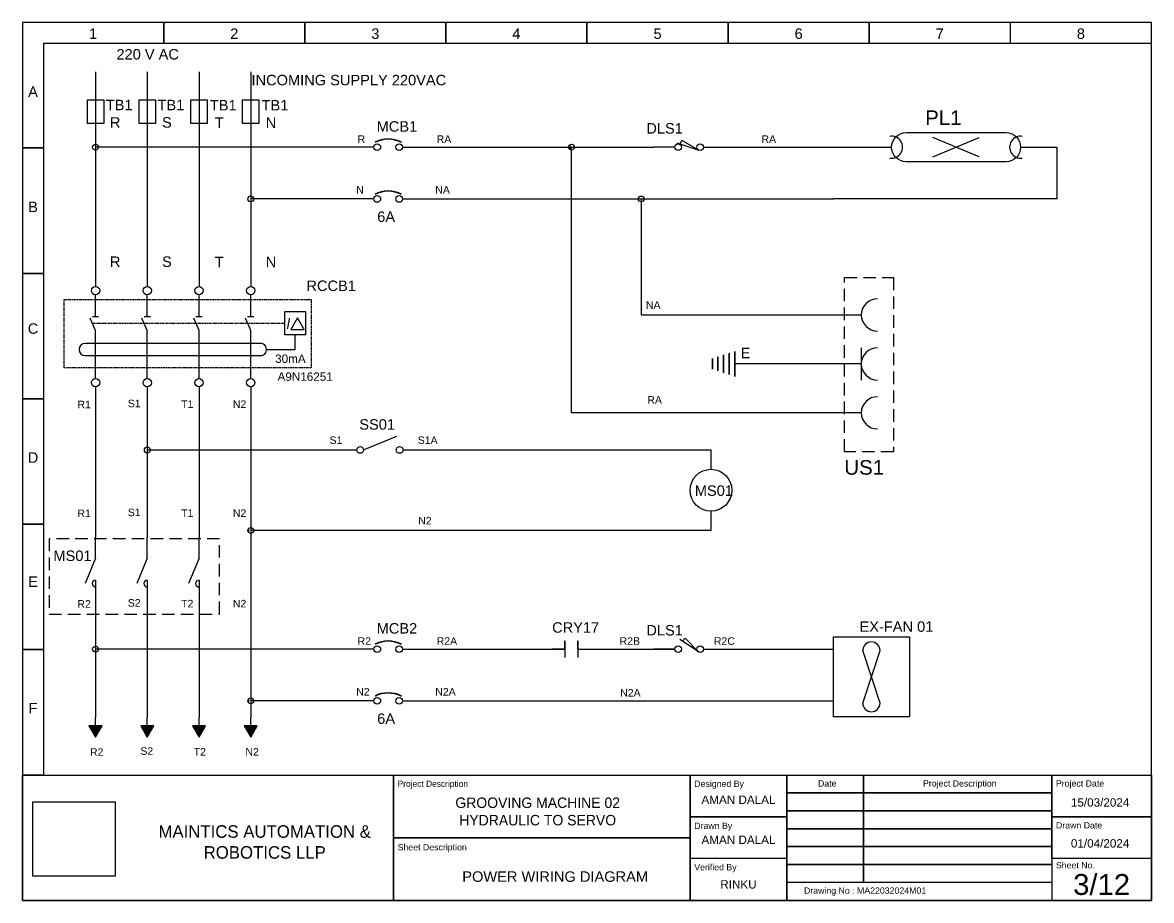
# Model space of a CAD drawing. Header units: millimetres. Extents: x -11 to 5160, y -11 to 2043.
# Drawn here: x 4292.2 to 4562.2, y 1832.3 to 2042.3 of the extents above; entities that cross this region are included whole.
import ezdxf

# ---------------------------------------------------------------- set-up
doc = ezdxf.new("R2010")
doc.units = ezdxf.units.MM
doc.linetypes.add('DASHED', pattern=[4.5, 3, -1.5])
doc.linetypes.add('HIDDEN2', pattern=[0.1875, 0.125, -0.0625])
doc.styles.add('Annotative', font='arial.ttf')
doc.styles.get("Standard").update_dxf_attribs({"font": 'arial.ttf'})
picture_1 = doc.add_image_def('image1.jpg', size_in_pixel=(150, 135))

# ---------------------------------------------------------------- blocks, each defined once
blk = doc.blocks.new('ARROW DOWN')
h = blk.add_hatch()
h.set_pattern_fill('ANGLE', color=256)
h.set_pattern_definition([(0, (-380.877, -538.4934), (0, 6.985), [5.08, -1.905]), (90, (-380.877, -538.4934), (-6.985, 4e-16), [5.08, -1.905])])
h.paths.add_polyline_path([(-1.57, -2), (0, -4.72), (1.57, -2)])
h = blk.add_hatch(color=256)
h.dxf.hatch_style = 1
h.paths.add_polyline_path([(1.57, -2), (-1.57, -2), (0, -4.72)])
blk.add_line((0, -2), (0, 0))
blk.add_lwpolyline([(0, -4.72), (1.57, -2), (-1.57, -2)], close=True)
blk = doc.blocks.new('WIRE CONNECTION DOT')
h = blk.add_hatch()
h.set_pattern_fill('ANGLE', color=256)
h.set_pattern_definition([(0, (-340.583, -408.029), (0, 6.985), [5.08, -1.905]), (90, (-340.583, -408.029), (-6.985, 4e-16), [5.08, -1.905])])
h.paths.add_polyline_path([(-0.7, 0, 1), (0.7, 0, 1)])
blk.add_circle((0, 0), 0.7)
blk = doc.blocks.new('RCCB 4POLE')
at = {"ltscale": 2}
for p, q in [((0, -7.2), (0, -2)), ((12.37, -7.2), (12.37, -2)), ((24.75, -7.2), (24.75, -2)), ((37.12, -7.2), (37.12, -2)), ((0, -10.54), (-1.27, -7.59)), ((-0.75, -7.2), (0.75, -7.2)), ((12.37, -10.54), (11.1, -7.59)), ((11.62, -7.2), (13.12, -7.2)), ((24.75, -10.54), (23.48, -7.59)), ((24, -7.2), (25.5, -7.2)), ((37.12, -10.54), (35.85, -7.59)), ((36.38, -7.2), (37.88, -7.2)), ((0, -22.01), (0, -10.54)), ((12.37, -22.01), (12.37, -10.54)), ((24.75, -22.01), (24.75, -10.54)), ((37.12, -22.01), (37.12, -10.54))]:
    blk.add_line(p, q, dxfattribs=at)
at = {"linetype": 'HIDDEN2', "ltscale": 2}
blk.add_line((-0.76, -8.79), (45.3, -8.79), dxfattribs=at)
blk.add_lwpolyline([(-7.47, -3.1), (51.56, -3.1), (51.56, -19.44), (-7.47, -19.44)], close=True, dxfattribs=at)
at = {"ltscale": 2}
for points in [[(45.3, -5.96), (50.22, -5.96), (50.22, -11.61), (45.3, -11.61)], [(48.31, -7.52), (46.7, -10.3), (49.91, -10.3)]]:
    blk.add_lwpolyline(points, close=True, dxfattribs=at)
blk.add_lwpolyline([(40.9, -15.09), (47.76, -15.09), (47.76, -11.61)], dxfattribs=at)
blk.add_lwpolyline([(39.43, -13.62), (-2.45, -13.62, 0.999824), (-2.45, -16.54), (39.43, -16.54, 1.005535)], format="xyb", close=True)
for centre in [(0, -1), (12.37, -1), (24.75, -1), (37.12, -1), (0, -23.01), (12.37, -23.01), (24.75, -23.01), (37.12, -23.01)]:
    blk.add_circle(centre, 1, dxfattribs=at)
at = {"attachment_point": 1, "style": 'Annotative'}
for s, insert, char_height, width in [('\\pxqc;RCCB1', (49.41, 1.41), 2.5, 13.9069), ('\\pxqc;{\\fArial|b0|i1|c0|p34;l }', (44.75, -7.71), 2.5, 2.6709), ('\\pxqc;30mA', (41.81, -16.29), 2, 9.5994), ('\\pxqc;A9N16251', (35.8, -20.57), 2, 28.68)]:
    blk.add_mtext(s, dxfattribs=dict(at, insert=insert, char_height=char_height, width=width))
blk = doc.blocks.new('NO Contact')
for p, q in [((3, 0), (0, 0)), ((3, 0), (3, 2)), ((3, 2), (3, -2)), ((6.11, 0), (6.11, 2)), ((6.11, 2), (6.11, -2)), ((6.11, 0), (9.11, 0))]:
    blk.add_line(p, q)

msp = doc.modelspace()

# ---------------------------------------------------------------- hatches: boundary and pattern name
h = msp.add_hatch(color=256)
h.dxf.hatch_style = 1
h.paths.add_polyline_path([(4335.989, 1874.08), (4332.848, 1874.08), (4334.419, 1871.36)])
h = msp.add_hatch(color=256)
h.dxf.hatch_style = 1
h.paths.add_polyline_path([(4348.364, 1874.08), (4345.223, 1874.08), (4346.794, 1871.36)])

# ---------------------------------------------------------------- linework, layer by layer
for p, q in [((4325.97, 2042.309), (4325.97, 2037.309)), ((4325.97, 2037.309), (4325.97, 2042.309)), ((4359.72, 2042.309), (4359.72, 2037.309)), ((4359.72, 2037.309), (4359.72, 2042.309)), ((4393.47, 2042.309), (4393.47, 2037.309)), ((4393.47, 2037.309), (4393.47, 2042.309)), ((4427.22, 2042.309), (4427.22, 2037.309)), ((4427.22, 2037.309), (4427.22, 2042.309)), ((4460.97, 2042.309), (4460.97, 2037.309)), ((4460.97, 2037.309), (4460.97, 2042.309)), ((4494.72, 2042.309), (4494.72, 2037.309)), ((4494.72, 2037.309), (4494.72, 2042.309)), ((4528.47, 2042.309), (4528.47, 2037.309)), ((4562.22, 2037.309), (4297.22, 2037.309)), ((4297.22, 2037.309), (4297.22, 1862.309)), ((4334.419, 2030.543), (4334.419, 1979.186)), ((4346.794, 2030.543), (4346.794, 1979.186)), ((4309.669, 2026.147), (4309.669, 2015.588)), ((4322.044, 2026.147), (4322.044, 2015.588)), ((4334.419, 2026.147), (4334.419, 2015.588)), ((4346.794, 2026.147), (4346.794, 2015.588)), ((4509.963, 2010.195), (4521.05, 2014.787)), ((4521.05, 2010.195), (4509.963, 2014.787)), ((4297.22, 2012.309), (4292.22, 2012.309)), ((4292.22, 2012.309), (4297.22, 2012.309)), ((4376.256, 2012.491), (4309.669, 2012.491)), ((4383.11, 2012.491), (4443.244, 2012.491)), ((4448.244, 2012.491), (4443.244, 2012.491)), ((4449.486, 2013.202), (4449.913, 2014.081)), ((4453.937, 2011.777), (4449.913, 2014.081)), ((4455.098, 2012.491), (4500.079, 2012.491)), ((4455.098, 2012.491), (4460.098, 2012.491)), ((4376.256, 2000.116), (4346.794, 2000.116)), ((4383.11, 2000.116), (4486.158, 2000.116)), ((4297.22, 1982.309), (4292.22, 1982.309)), ((4292.22, 1982.309), (4297.22, 1982.309)), ((4461.208, 1963.223), (4461.208, 1958.1)), ((4461.208, 1958.1), (4461.208, 1963.223)), ((4462.566, 1963.661), (4462.566, 1957.661)), ((4462.566, 1957.661), (4462.566, 1963.661)), ((4492.829, 1964.524), (4492.829, 1956.799)), ((4457.205, 1961.931), (4457.205, 1959.392)), ((4457.205, 1959.392), (4457.205, 1961.931)), ((4458.528, 1962.358), (4458.528, 1958.965)), ((4458.528, 1958.965), (4458.528, 1962.358)), ((4459.885, 1962.796), (4459.885, 1958.527)), ((4459.885, 1958.527), (4459.885, 1962.796)), ((4492.829, 1960.661), (4462.566, 1960.661)), ((4334.419, 1955.179), (4334.419, 1919.147)), ((4346.794, 1955.179), (4346.794, 1895.139)), ((4297.22, 1952.309), (4292.22, 1952.309)), ((4292.22, 1952.309), (4297.22, 1952.309)), ((4373.774, 1940.064), (4381.769, 1943.396)), ((4297.22, 1922.309), (4292.22, 1922.309)), ((4292.22, 1922.309), (4297.22, 1922.309)), ((4309.669, 1914.147), (4309.669, 1919.147)), ((4322.044, 1914.147), (4322.044, 1919.147)), ((4334.419, 1914.147), (4334.419, 1919.147)), ((4309.669, 1914.147), (4307.19, 1908.161)), ((4322.044, 1914.147), (4319.565, 1908.161)), ((4334.419, 1914.147), (4331.94, 1908.161)), ((4309.669, 1908.893), (4309.669, 1902.293)), ((4322.044, 1908.893), (4322.044, 1902.293)), ((4334.419, 1908.893), (4334.419, 1902.293)), ((4309.669, 1902.293), (4309.669, 1876.08)), ((4322.044, 1902.293), (4322.044, 1876.08)), ((4334.419, 1902.293), (4334.419, 1876.08)), ((4346.794, 1895.139), (4346.794, 1876.08)), ((4450.058, 1894.319), (4450.71, 1895.047)), ((4453.948, 1891.729), (4450.71, 1895.047)), ((4297.22, 1892.309), (4292.22, 1892.309)), ((4292.22, 1892.309), (4297.22, 1892.309)), ((4376.256, 1892.424), (4309.669, 1892.424)), ((4383.11, 1892.424), (4421.947, 1892.424)), ((4425.053, 1892.424), (4448.244, 1892.424)), ((4448.244, 1892.424), (4443.244, 1892.424)), ((4455.098, 1892.424), (4460.098, 1892.424)), ((4455.098, 1892.424), (4486.158, 1892.424)), ((4493.178, 1879.515), (4497.317, 1892.07)), ((4497.317, 1879.515), (4493.178, 1892.07)), ((4376.256, 1880.049), (4346.794, 1880.049)), ((4383.11, 1880.049), (4425.33, 1880.049)), ((4425.33, 1880.049), (4486.158, 1880.049)), ((4297.22, 1862.309), (4292.22, 1862.309))]:
    msp.add_line(p, q)
at = {"lineweight": 30}
for p, q in [((4454.009, 2011.745), (4448.796, 2013.425)), ((4454.009, 1891.678), (4449.456, 1894.722))]:
    msp.add_line(p, q, dxfattribs=at)
for points in [[(4292.22, 1832.309), (4562.22, 1832.309), (4562.22, 2042.309), (4292.22, 2042.309)], [(4307.713, 2023.846), (4311.625, 2023.846), (4311.625, 2018.185), (4307.713, 2018.185)], [(4320.088, 2023.846), (4324, 2023.846), (4324, 2018.185), (4320.088, 2018.185)], [(4332.463, 2023.846), (4336.375, 2023.846), (4336.375, 2018.185), (4332.463, 2018.185)], [(4344.838, 2023.846), (4348.75, 2023.846), (4348.75, 2018.185), (4344.838, 2018.185)], [(4486.158, 1895.391), (4504.338, 1895.391), (4504.338, 1876.194), (4486.158, 1876.194)], [(4292.22, 1862.309), (4292.22, 1862.309), (4292.22, 1832.309), (4292.22, 1832.309)], [(4292.22, 1862.309), (4380.936, 1862.309), (4380.936, 1832.309), (4292.22, 1832.309)], [(4380.936, 1862.309), (4451.89, 1862.309), (4451.89, 1847.309), (4380.936, 1847.309)], [(4451.89, 1862.309), (4475.007, 1862.309), (4475.007, 1832.309), (4451.89, 1832.309)], [(4451.89, 1862.309), (4475.007, 1862.309), (4475.007, 1852.309), (4451.89, 1852.309)], [(4475.007, 1862.309), (4538.394, 1862.309), (4538.394, 1858.029), (4475.007, 1858.029)], [(4538.394, 1862.309), (4562.22, 1862.309), (4562.22, 1852.309), (4538.394, 1852.309)], [(4475.007, 1858.029), (4538.394, 1858.029), (4538.394, 1853.749), (4475.007, 1853.749)], [(4451.89, 1852.309), (4475.007, 1852.309), (4475.007, 1842.309), (4451.89, 1842.309)], [(4475.007, 1853.749), (4538.394, 1853.749), (4538.394, 1849.469), (4475.007, 1849.469)], [(4538.394, 1852.309), (4562.22, 1852.309), (4562.22, 1842.309), (4538.394, 1842.309)], [(4380.936, 1847.309), (4451.89, 1847.309), (4451.89, 1832.309), (4380.936, 1832.309)], [(4475.007, 1849.469), (4538.394, 1849.469), (4538.394, 1845.189), (4475.007, 1845.189)], [(4475.007, 1845.189), (4538.394, 1845.189), (4538.394, 1840.909), (4475.007, 1840.909)], [(4475.007, 1840.909), (4538.394, 1840.909), (4538.394, 1836.629), (4475.007, 1836.629)]]:
    msp.add_lwpolyline(points, close=True)
for points in [[(4309.669, 2030.543), (4309.669, 1979.186)], [(4322.044, 2030.543), (4322.044, 1979.186)], [(4492.829, 1948.95), (4423.525, 1948.95), (4423.525, 2012.491)], [(4530.934, 2012.491), (4539.633, 2012.491), (4539.633, 2000.116), (4486.158, 2000.116)], [(4440.175, 2000.116), (4440.175, 1972.373), (4492.829, 1972.373)], [(4309.669, 1955.179), (4309.669, 1919.147)], [(4322.044, 1955.179), (4322.044, 1919.147)], [(4322.044, 1940.064), (4372.174, 1940.064)], [(4383.21, 1940.064), (4456.872, 1940.064), (4456.872, 1935.437)], [(4456.872, 1925.437), (4456.872, 1920.809), (4346.794, 1920.809)], [(4562.22, 1862.309), (4562.22, 1832.309), (4292.22, 1832.309), (4292.22, 1862.309)], [(4297.22, 1862.309), (4562.22, 1862.309)], [(4493.39, 1832.309), (4475.007, 1832.309), (4475.007, 1862.309), (4493.39, 1862.309), (4493.39, 1836.629)], [(4493.39, 1836.629), (4493.39, 1862.309), (4538.394, 1862.309), (4538.394, 1832.309), (4493.39, 1832.309)]]:
    msp.add_lwpolyline(points)
msp.add_lwpolyline([(4503.567, 2015.979), (4527.446, 2015.979, -1), (4527.446, 2009.003), (4503.567, 2009.003, -1)], format="xyb", close=True)
at = {"linetype": 'DASHED'}
for points in [[(4488.824, 1981.315), (4500.501, 1981.315), (4500.501, 1939.634), (4488.824, 1939.634)], [(4339.333, 1918.828), (4298.57, 1918.828), (4298.57, 1900.816), (4339.333, 1900.816)]]:
    msp.add_lwpolyline(points, close=True, dxfattribs=at)
for centre, radius in [((4377.056, 2012.491), 0.8), ((4382.31, 2012.491), 0.8), ((4449.044, 2012.491), 0.8), ((4454.298, 2012.491), 0.8), ((4377.056, 2000.116), 0.8), ((4382.31, 2000.116), 0.8), ((4372.974, 1940.064), 0.8), ((4382.41, 1940.064), 0.8), ((4456.872, 1930.437), 5), ((4377.056, 1892.424), 0.8), ((4382.31, 1892.424), 0.8), ((4449.044, 1892.424), 0.8), ((4454.298, 1892.424), 0.8), ((4377.056, 1880.049), 0.8), ((4382.31, 1880.049), 0.8)]:
    msp.add_circle(centre, radius)
at = {"lineweight": 35}
for centre in [(4379.683, 2007.761), (4379.683, 1995.34), (4379.683, 1887.694), (4379.683, 1875.273)]:
    msp.add_arc(centre, 6.704, 61.99069, 118.00931, dxfattribs=at)
for centre, radius, start, end in [((4500.079, 2012.491), 2.631, 261.02985, 98.97015), ((4530.934, 2012.491), 2.631, 81.02985, 278.97015), ((4496.692, 1972.373), 3.863, 90, 270), ((4496.692, 1960.661), 3.863, 90, 270), ((4496.692, 1948.95), 3.863, 90, 270), ((4309.669, 1908.093), 0.8, 90, 270), ((4322.044, 1908.093), 0.8, 90, 270), ((4334.419, 1908.093), 0.8, 90, 270), ((4495.248, 1892.07), 2.07, 0, 180), ((4495.248, 1879.515), 2.07, 180, 0)]:
    msp.add_arc(centre, radius, start, end)

# ---------------------------------------------------------------- block references
for name, p in [('WIRE CONNECTION DOT', (4309.672, 2012.492)), ('WIRE CONNECTION DOT', (4423.528, 2012.492)), ('WIRE CONNECTION DOT', (4346.797, 2000.117)), ('WIRE CONNECTION DOT', (4440.178, 2000.117)), ('RCCB 4POLE', (4309.669, 1979.186)), ('WIRE CONNECTION DOT', (4322.047, 1940.065)), ('WIRE CONNECTION DOT', (4346.797, 1920.811)), ('WIRE CONNECTION DOT', (4309.672, 1892.425)), ('NO Contact', (4418.947, 1892.424)), ('WIRE CONNECTION DOT', (4346.797, 1880.05)), ('ARROW DOWN', (4309.669, 1876.08)), ('ARROW DOWN', (4322.044, 1876.08)), ('ARROW DOWN', (4334.419, 1876.08)), ('ARROW DOWN', (4346.794, 1876.08))]:
    msp.add_blockref(name, p)

# ---------------------------------------------------------------- texts
at = {"attachment_point": 1, "style": 'Annotative'}
for s, insert, char_height, width in [('\\pxqc;1', (4292.22, 2040.903), 2.5, 33.75), ('\\pxqc;2', (4325.97, 2040.903), 2.5, 33.75), ('\\pxqc;3', (4359.72, 2040.903), 2.5, 33.75), ('\\pxqc;4', (4393.47, 2040.903), 2.5, 33.75), ('\\pxqc;5', (4427.22, 2040.903), 2.5, 33.75), ('\\pxqc;6', (4460.97, 2040.903), 2.5, 33.75), ('\\pxqc;7', (4494.72, 2040.903), 2.5, 33.75), ('\\pxqc;8', (4528.47, 2040.903), 2.5, 33.75), ('\\pxqc;220 V AC', (4311.455, 2035.97), 2.5, 21.37756), ('\\pxqc;INCOMING SUPPLY 220VAC', (4347.191, 2029.8), 2.5, 46.13044), ('\\pxqc;A', (4292.22, 2027.029), 2.5, 5), ('TB1\\P\\pxqc;R', (4312.122, 2023.846), 2.5, 4.50017), ('TB1\\P\\pxqc;S', (4324.497, 2023.846), 2.5, 4.50017), ('TB1\\P\\pxqc;T', (4337.011, 2023.782), 2.5, 4.50017), ('TB1\\P\\pxqc;N', (4349.386, 2023.782), 2.5, 4.50017), ('\\pxqc;PL1', (4495.243, 2021.299), 3.5, 34.42761), ('MCB1', (4376.91, 2018.715), 2.5, 8.44248), ('DLS1', (4441.413, 2018.255), 2.5, 27.70754), ('R', (4372.35, 2015.324), 1.8, 4.52353), ('RA', (4391.268, 2015.324), 1.8, 4.52353), ('RA', (4468.95, 2015.324), 1.8, 4.52353), ('N', (4372.015, 2003.189), 1.8, 4.52353), ('NA', (4390.933, 2003.189), 1.8, 4.52353), ('\\pxqc;B', (4292.22, 1999.461), 2.5, 5), ('6A', (4377.04, 1997.118), 2.5, 8.44248), ('\\pxqc;R', (4312.122, 1986.356), 2.5, 4.50017), ('\\pxqc;S', (4324.497, 1986.356), 2.5, 4.50017), ('\\pxqc;T', (4337.011, 1986.291), 2.5, 4.50017), ('\\pxqc;N', (4349.386, 1986.291), 2.5, 4.50017), ('NA', (4441.32, 1975.619), 1.8, 4.52353), ('\\pxqc;C', (4292.22, 1970.367), 2.5, 5), ('E', (4463.973, 1964.504), 2.5, 4.52353), ('S1', (4317.381, 1952.087), 1.8, 4.52353), ('RA', (4441.654, 1952.946), 1.8, 4.52353), ('R1', (4305.34, 1951.847), 1.8, 4.52353), ('T1', (4330.141, 1951.916), 1.8, 4.52353), ('N2', (4342.516, 1951.916), 1.8, 4.52353), ('\\pxqc;SS01', (4374.779, 1947.43), 2.5, 4.50017), ('S1', (4365.639, 1943.31), 1.8, 4.52353), ('S1A', (4386.736, 1943.31), 1.8, 4.52353), ('\\pxqc;D', (4292.22, 1939.5), 2.5, 5), ('\\pxqc;US1', (4476.311, 1937.646), 3.5, 34.42761), ('MS01', (4453.005, 1931.593), 2.5, 4.52353), ('R1', (4305.34, 1925.795), 1.8, 4.52353), ('S1', (4317.381, 1926.035), 1.8, 4.52353), ('T1', (4330.141, 1925.863), 1.8, 4.52353), ('N2', (4342.516, 1925.863), 1.8, 4.52353), ('N2', (4386.848, 1924.055), 1.8, 4.52353), ('MS01', (4299.598, 1916.012), 2.5, 8.44248), ('\\pxqc;E', (4292.22, 1909.808), 2.5, 5), ('R2', (4305.34, 1904.141), 1.8, 4.52353), ('S2', (4317.381, 1904.381), 1.8, 4.52353), ('T2', (4330.141, 1904.209), 1.8, 4.52353), ('N2', (4342.516, 1904.209), 1.8, 4.52353), ('MCB2', (4376.91, 1898.648), 2.5, 8.44248), ('CRY17', (4418.879, 1898.852), 2.5, 8.44248), ('DLS1', (4441.413, 1898.189), 2.5, 27.70754), ('EX-FAN 01', (4492.396, 1899.07), 2.5, 27.70754), ('R2', (4372.35, 1895.257), 1.8, 4.52353), ('R2A', (4391.268, 1895.257), 1.8, 4.52353), ('R2B', (4435.019, 1895.257), 1.8, 4.52353), ('R2C', (4457.568, 1895.257), 1.8, 4.52353), ('N2', (4372.015, 1883.122), 1.8, 4.52353), ('N2A', (4390.933, 1883.122), 1.8, 4.52353), ('N2A', (4435.158, 1882.882), 1.8, 4.52353), ('\\pxqc;F', (4292.22, 1879.555), 2.5, 5), ('6A', (4377.04, 1877.051), 2.5, 8.44248), ('R2', (4308.346, 1868.704), 1.8, 4.52353), ('S2', (4320.387, 1868.944), 1.8, 4.52353), ('T2', (4333.147, 1868.773), 1.8, 4.52353), ('N2', (4345.522, 1868.773), 1.8, 4.52353), ('Designed By', (4452.877, 1860.977), 1.5, 22.12958), ('\\pxqc;Date', (4475.994, 1861.043), 1.5, 17.39528), ('\\pxqc;Project Description', (4494.377, 1861.043), 1.5, 44.01766), ('Project Date', (4539.382, 1861.043), 1.5, 22.83874), ('\\pxqc;AMAN DALAL', (4451.89, 1857.396), 2, 23.11684), ('\\pxqc;15/03/2024', (4538.394, 1856.749), 2, 23.11684), ('Drawn By', (4452.877, 1850.914), 1.5, 22.12958), ('Drawn Date', (4539.382, 1851.017), 1.5, 22.83874), ('\\pxqc;AMAN DALAL', (4451.89, 1847.812), 2, 23.11684), ('\\pxqc;01/04/2024', (4538.394, 1846.955), 2, 23.11684), ('Sheet Description', (4381.923, 1845.778), 1.5, 34.98019), ('Sheet No.', (4539.382, 1841.471), 1.5, 22.83874), ('\\pxqc;POWER WIRING DIAGRAM', (4380.936, 1839.264), 2.5, 77.34131), ('Verified By', (4452.877, 1840.998), 1.5, 22.12958), ('\\pxqc;3/12', (4538.394, 1838.625), 5, 23.82599), ('\\pxqc;RINKU', (4451.89, 1837.148), 2, 23.11684), ('Drawing No : MA22032024M01', (4479.118, 1835.418), 1.5, 44.01766)]:
    msp.add_mtext(s, dxfattribs=dict(at, insert=insert, char_height=char_height, width=width))
at = {"attachment_point": 1}
for s, width, insert, char_height in [('{\\Ftxt|c0;Project Description}', 34.98019, (4381.923, 1860.977), 1.5), ('\\pxqc;{\\Ftxt|c0;GROOVING MACHINE 02\\PHYDRAULIC TO SERVO}', 66.4073, (4382.222, 1856.926), 2.5), ('\\pxqc;{\\Ftxt|c0;MAINTICS AUTOMATION &\\PROBOTICS LLP}', 66.55986, (4316.853, 1850.294), 3)]:
    msp.add_mtext_dynamic_manual_height_columns(s, width=width, gutter_width=12.5, heights=[0], dxfattribs=dict(at, insert=insert, char_height=char_height))

# ---------------------------------------------------------------- pictures from other files: only their frames are drawn
image = msp.add_image(picture_1, insert=(4294.645, 1838.148), size_in_units=(19.751, 17.776))
image.dxf.flags = 7

doc.saveas('drawing.dxf')
